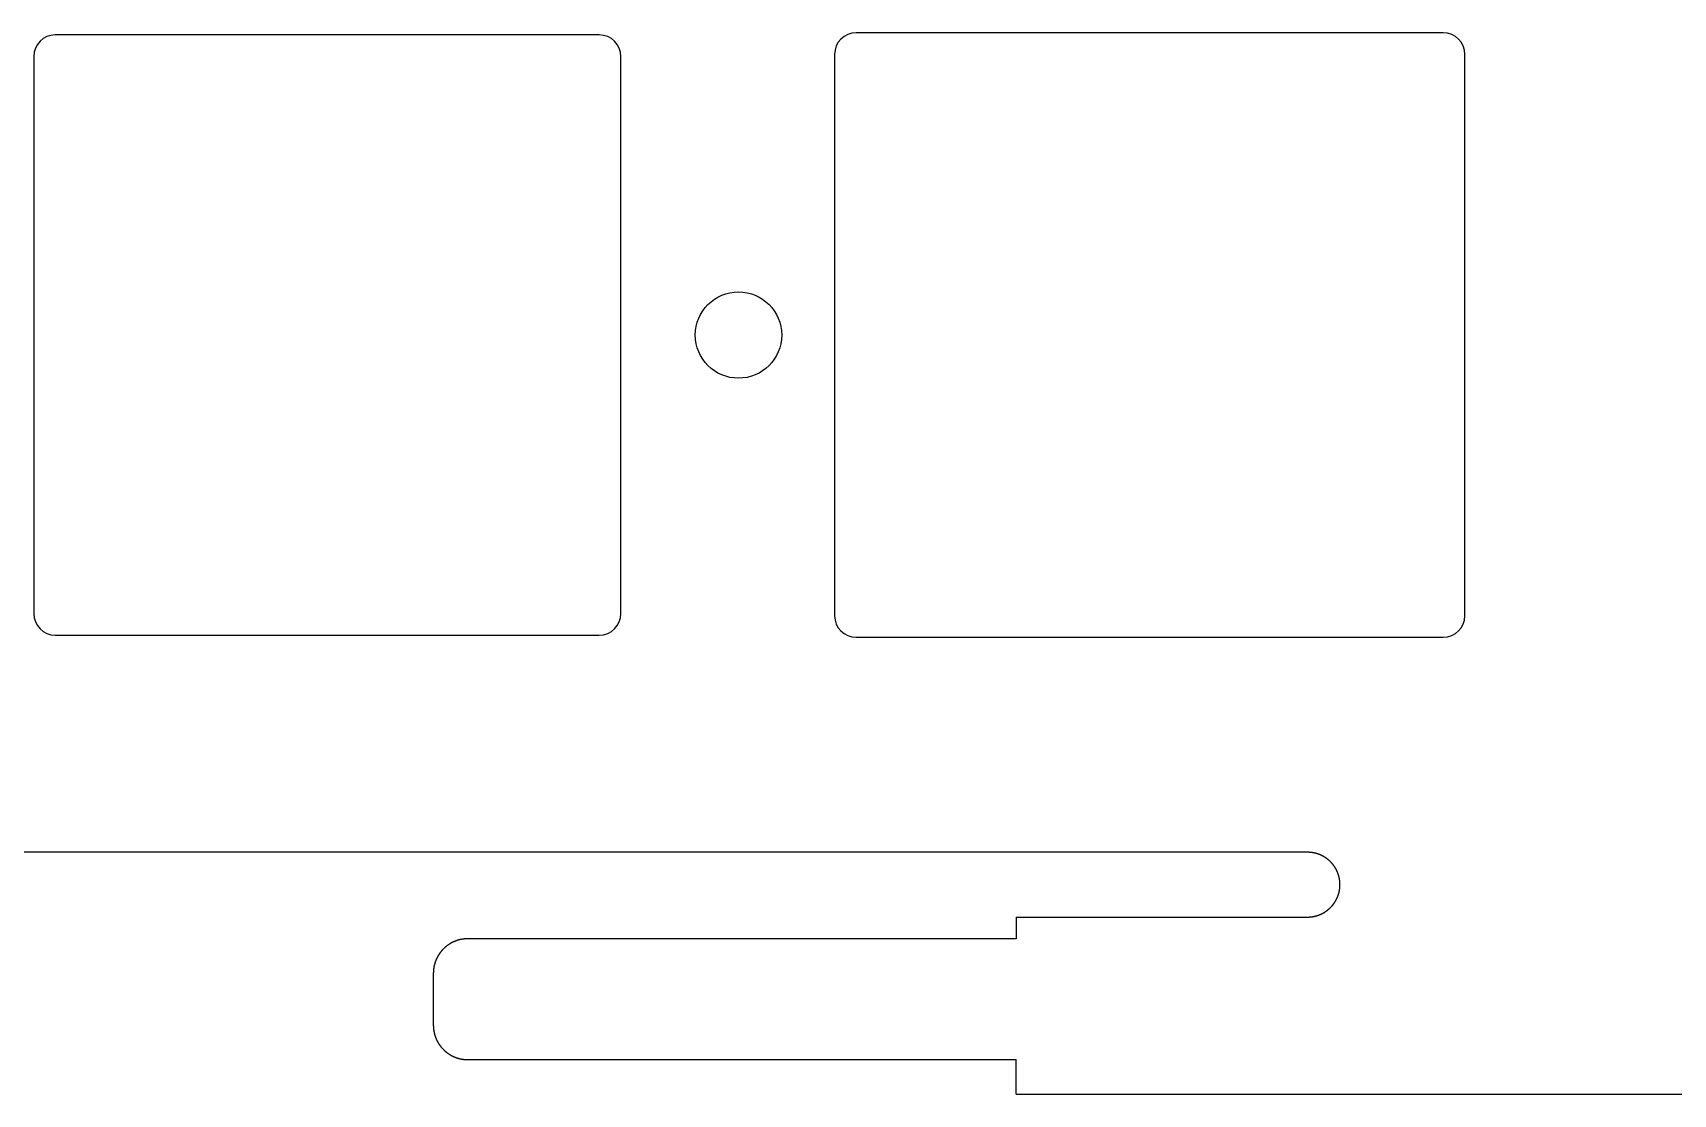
# Model space of a CAD drawing. Header units: millimetres. Extents: x -11 to 340, y -118 to 18.
# Drawn here: x 126.53 to 164.52, y -117.6 to -93.01 of the extents above; entities that cross this region are included whole.
import ezdxf

# ---------------------------------------------------------------- set-up
doc = ezdxf.new("R2010")
doc.units = ezdxf.units.MM
doc.header["$MEASUREMENT"] = 0
doc.layers.get('0').update_dxf_attribs({"linetype": 'CONTINUOUS'})
doc.layers.add('BLACK', color=7, linetype='CONTINUOUS')

msp = doc.modelspace()

# ---------------------------------------------------------------- linework, layer by layer
for points in [[(126.55, -106.4625, 0.414212391), (127.05, -106.9625), (139.65, -106.9625, 0.414212391), (140.15, -106.4625), (140.15, -93.5625, 0.414212391), (139.65, -93.0625), (127.05, -93.0625, 0.414212391), (126.55, -93.5625)], [(159.2, -93.0125), (145.6, -93.0125, 0.414212391), (145.1, -93.5125), (145.1, -106.5125, 0.414212391), (145.6, -107.0125), (159.2, -107.0125, 0.414213562), (159.7, -106.5125), (159.7, -93.5125, 0.414213562)]]:
    msp.add_lwpolyline(points, format="xyb", close=True)
msp.add_circle((142.875, -100.0125), 1)
at = {"layer": 'BLACK', "linetype": 'Continuous'}
for p, q in [((156.05625, -111.9925), (111.82757, -111.9925)), ((156.057047, -111.9925), (156.05625, -111.9925)), ((156.060964, -111.992515), (156.057047, -111.9925)), ((156.064876, -111.992549), (156.060964, -111.992515)), ((156.068789, -111.992603), (156.064876, -111.992549)), ((156.072697, -111.992677), (156.068789, -111.992603)), ((156.076604, -111.992771), (156.072697, -111.992677)), ((156.080507, -111.992885), (156.076604, -111.992771)), ((156.084409, -111.993019), (156.080507, -111.992885)), ((156.088306, -111.993173), (156.084409, -111.993019)), ((156.092204, -111.993347), (156.088306, -111.993173)), ((156.096096, -111.99354), (156.092204, -111.993347)), ((156.099987, -111.993754), (156.096096, -111.99354)), ((156.103873, -111.993988), (156.099987, -111.993754)), ((156.107759, -111.994241), (156.103873, -111.993988)), ((156.11164, -111.994514), (156.107759, -111.994241)), ((156.11552, -111.994808), (156.11164, -111.994514)), ((156.119394, -111.995121), (156.11552, -111.994808)), ((156.123268, -111.995453), (156.119394, -111.995121)), ((156.127136, -111.995806), (156.123268, -111.995453)), ((156.131003, -111.996179), (156.127136, -111.995806)), ((156.134864, -111.996571), (156.131003, -111.996179)), ((156.138725, -111.996983), (156.134864, -111.996571)), ((156.14258, -111.997415), (156.138725, -111.996983)), ((156.146433, -111.997866), (156.14258, -111.997415)), ((156.150281, -111.998338), (156.146433, -111.997866)), ((156.154128, -111.998829), (156.150281, -111.998338)), ((156.157968, -111.99934), (156.154128, -111.998829)), ((156.161808, -111.99987), (156.157968, -111.99934)), ((156.165641, -112.00042), (156.161808, -111.99987)), ((156.169472, -112.00099), (156.165641, -112.00042)), ((156.173298, -112.00158), (156.169472, -112.00099)), ((156.177121, -112.002189), (156.173298, -112.00158)), ((156.180939, -112.002818), (156.177121, -112.002189)), ((156.184754, -112.003466), (156.180939, -112.002818)), ((156.188563, -112.004134), (156.184754, -112.003466)), ((156.192371, -112.004822), (156.188563, -112.004134)), ((156.196171, -112.005529), (156.192371, -112.004822)), ((156.19997, -112.006256), (156.196171, -112.005529)), ((156.203762, -112.007002), (156.19997, -112.006256)), ((156.207551, -112.007768), (156.203762, -112.007002)), ((156.211334, -112.008553), (156.207551, -112.007768)), ((156.215115, -112.009358), (156.211334, -112.008553)), ((156.218888, -112.010182), (156.215115, -112.009358)), ((156.222659, -112.011026), (156.218888, -112.010182)), ((156.226423, -112.011889), (156.222659, -112.011026)), ((156.230184, -112.012772), (156.226423, -112.011889)), ((156.233938, -112.013674), (156.230184, -112.012772)), ((156.23769, -112.014596), (156.233938, -112.013674)), ((156.241433, -112.015536), (156.23769, -112.014596)), ((156.245174, -112.016496), (156.241433, -112.015536)), ((156.248908, -112.017476), (156.245174, -112.016496)), ((156.252638, -112.018475), (156.248908, -112.017476)), ((156.256361, -112.019492), (156.252638, -112.018475)), ((156.26008, -112.02053), (156.256361, -112.019492)), ((156.263792, -112.021586), (156.26008, -112.02053)), ((156.2675, -112.022662), (156.263792, -112.021586)), ((156.2712, -112.023757), (156.2675, -112.022662)), ((156.274897, -112.024871), (156.2712, -112.023757)), ((156.278586, -112.026004), (156.274897, -112.024871)), ((156.282271, -112.027157), (156.278586, -112.026004)), ((156.285947, -112.028328), (156.282271, -112.027157)), ((156.28962, -112.029519), (156.285947, -112.028328)), ((156.293285, -112.030728), (156.28962, -112.029519)), ((156.296945, -112.031957), (156.293285, -112.030728)), ((156.300597, -112.033204), (156.296945, -112.031957)), ((156.304244, -112.034471), (156.300597, -112.033204)), ((156.307883, -112.035756), (156.304244, -112.034471)), ((156.311518, -112.037061), (156.307883, -112.035756)), ((156.315144, -112.038384), (156.311518, -112.037061)), ((156.318765, -112.039726), (156.315144, -112.038384)), ((156.322377, -112.041087), (156.318765, -112.039726)), ((156.325984, -112.042467), (156.322377, -112.041087)), ((156.329582, -112.043865), (156.325984, -112.042467)), ((156.333176, -112.045282), (156.329582, -112.043865)), ((156.33676, -112.046718), (156.333176, -112.045282)), ((156.340338, -112.048173), (156.33676, -112.046718)), ((156.343908, -112.049646), (156.340338, -112.048173)), ((156.347472, -112.051138), (156.343908, -112.049646)), ((156.351027, -112.052648), (156.347472, -112.051138)), ((156.354576, -112.054177), (156.351027, -112.052648)), ((156.358115, -112.055724), (156.354576, -112.054177)), ((156.361649, -112.057291), (156.358115, -112.055724)), ((156.365172, -112.058875), (156.361649, -112.057291)), ((156.36869, -112.060478), (156.365172, -112.058875)), ((156.372198, -112.062098), (156.36869, -112.060478)), ((156.3757, -112.063738), (156.372198, -112.062098)), ((156.379191, -112.065395), (156.3757, -112.063738)), ((156.382676, -112.067072), (156.379191, -112.065395)), ((156.386151, -112.068765), (156.382676, -112.067072)), ((156.389619, -112.070478), (156.386151, -112.068765)), ((156.393077, -112.072208), (156.389619, -112.070478)), ((156.396528, -112.073957), (156.393077, -112.072208)), ((156.399969, -112.075723), (156.396528, -112.073957)), ((156.403403, -112.077507), (156.399969, -112.075723)), ((156.406826, -112.079309), (156.403403, -112.077507)), ((156.410241, -112.08113), (156.406826, -112.079309)), ((156.413646, -112.082967), (156.410241, -112.08113)), ((156.417043, -112.084824), (156.413646, -112.082967)), ((156.42043, -112.086697), (156.417043, -112.084824)), ((156.423808, -112.088588), (156.42043, -112.086697)), ((156.427176, -112.090497), (156.423808, -112.088588)), ((156.430536, -112.092424), (156.427176, -112.090497)), ((156.433884, -112.094368), (156.430536, -112.092424)), ((156.437224, -112.096329), (156.433884, -112.094368)), ((156.440553, -112.098308), (156.437224, -112.096329)), ((156.443874, -112.100305), (156.440553, -112.098308)), ((156.447183, -112.102318), (156.443874, -112.100305)), ((156.450483, -112.10435), (156.447183, -112.102318)), ((156.453772, -112.106398), (156.450483, -112.10435)), ((156.457052, -112.108463), (156.453772, -112.106398)), ((156.46032, -112.110546), (156.457052, -112.108463)), ((156.463579, -112.112646), (156.46032, -112.110546)), ((156.466827, -112.114762), (156.463579, -112.112646)), ((156.470064, -112.116896), (156.466827, -112.114762)), ((156.47329, -112.119046), (156.470064, -112.116896)), ((156.476506, -112.121214), (156.47329, -112.119046)), ((156.479711, -112.123398), (156.476506, -112.121214)), ((156.482905, -112.125599), (156.479711, -112.123398)), ((156.486087, -112.127816), (156.482905, -112.125599)), ((156.489259, -112.13005), (156.486087, -112.127816)), ((156.492419, -112.1323), (156.489259, -112.13005)), ((156.495568, -112.134568), (156.492419, -112.1323)), ((156.498705, -112.136851), (156.495568, -112.134568)), ((156.501831, -112.139151), (156.498705, -112.136851)), ((156.504945, -112.141467), (156.501831, -112.139151)), ((156.508047, -112.143799), (156.504945, -112.141467)), ((156.511138, -112.146148), (156.508047, -112.143799)), ((156.514217, -112.148512), (156.511138, -112.146148)), ((156.517283, -112.150893), (156.514217, -112.148512)), ((156.520338, -112.153289), (156.517283, -112.150893)), ((156.52338, -112.155701), (156.520338, -112.153289)), ((156.52641, -112.15813), (156.52338, -112.155701)), ((156.529427, -112.160573), (156.52641, -112.15813)), ((156.532433, -112.163033), (156.529427, -112.160573)), ((156.535425, -112.165508), (156.532433, -112.163033)), ((156.538405, -112.167998), (156.535425, -112.165508)), ((156.541373, -112.170504), (156.538405, -112.167998)), ((156.544327, -112.173026), (156.541373, -112.170504)), ((156.547269, -112.175562), (156.544327, -112.173026)), ((156.550197, -112.178114), (156.547269, -112.175562)), ((156.553113, -112.180681), (156.550197, -112.178114)), ((156.556015, -112.183263), (156.553113, -112.180681)), ((156.558904, -112.18586), (156.556015, -112.183263)), ((156.56178, -112.188472), (156.558904, -112.18586)), ((156.564642, -112.191099), (156.56178, -112.188472)), ((156.567491, -112.19374), (156.564642, -112.191099)), ((156.570326, -112.196397), (156.567491, -112.19374)), ((156.573148, -112.199067), (156.570326, -112.196397)), ((156.575955, -112.201753), (156.573148, -112.199067)), ((156.578749, -112.204452), (156.575955, -112.201753)), ((156.581529, -112.207166), (156.578749, -112.204452)), ((156.584295, -112.209895), (156.581529, -112.207166)), ((156.587047, -112.212637), (156.584295, -112.209895)), ((156.592508, -112.218165), (156.587047, -112.212637)), ((156.597912, -112.223748), (156.592508, -112.218165)), ((156.603258, -112.229386), (156.597912, -112.223748)), ((156.608545, -112.235078), (156.603258, -112.229386)), ((156.613772, -112.240824), (156.608545, -112.235078)), ((156.61894, -112.246624), (156.613772, -112.240824)), ((156.624048, -112.252475), (156.61894, -112.246624)), ((156.629094, -112.258379), (156.624048, -112.252475)), ((156.634079, -112.264333), (156.629094, -112.258379)), ((156.639001, -112.270337), (156.634079, -112.264333)), ((156.643861, -112.276391), (156.639001, -112.270337)), ((156.648657, -112.282494), (156.643861, -112.276391)), ((156.65339, -112.288645), (156.648657, -112.282494)), ((156.658057, -112.294843), (156.65339, -112.288645)), ((156.66266, -112.301087), (156.658057, -112.294843)), ((156.667198, -112.307378), (156.66266, -112.301087)), ((156.671669, -112.313714), (156.667198, -112.307378)), ((156.676074, -112.320094), (156.671669, -112.313714)), ((156.680412, -112.326517), (156.676074, -112.320094)), ((156.684682, -112.332984), (156.680412, -112.326517)), ((156.688884, -112.339493), (156.684682, -112.332984)), ((156.693019, -112.346044), (156.688884, -112.339493)), ((156.697084, -112.352635), (156.693019, -112.346044)), ((156.70108, -112.359266), (156.697084, -112.352635)), ((156.705006, -112.365936), (156.70108, -112.359266)), ((156.708863, -112.372645), (156.705006, -112.365936)), ((156.712649, -112.379392), (156.708863, -112.372645)), ((156.716364, -112.386176), (156.712649, -112.379392)), ((156.720007, -112.392996), (156.716364, -112.386176)), ((156.72358, -112.399852), (156.720007, -112.392996)), ((156.72708, -112.406743), (156.72358, -112.399852)), ((156.730508, -112.413668), (156.72708, -112.406743)), ((156.733864, -112.420627), (156.730508, -112.413668)), ((156.737146, -112.427618), (156.733864, -112.420627)), ((156.740356, -112.434642), (156.737146, -112.427618)), ((156.743492, -112.441697), (156.740356, -112.434642)), ((156.746554, -112.448782), (156.743492, -112.441697)), ((156.749542, -112.455898), (156.746554, -112.448782)), ((156.752456, -112.463043), (156.749542, -112.455898)), ((156.755295, -112.470217), (156.752456, -112.463043)), ((156.758059, -112.477419), (156.755295, -112.470217)), ((156.760749, -112.484648), (156.758059, -112.477419)), ((156.763362, -112.491903), (156.760749, -112.484648)), ((156.765901, -112.499185), (156.763362, -112.491903)), ((156.768363, -112.506493), (156.765901, -112.499185)), ((156.77075, -112.513825), (156.768363, -112.506493)), ((156.77306, -112.521181), (156.77075, -112.513825)), ((156.775295, -112.528561), (156.77306, -112.521181)), ((156.777452, -112.535964), (156.775295, -112.528561)), ((156.779533, -112.543389), (156.777452, -112.535964)), ((156.781537, -112.550836), (156.779533, -112.543389)), ((156.783464, -112.558304), (156.781537, -112.550836)), ((156.785314, -112.565792), (156.783464, -112.558304)), ((156.787086, -112.573301), (156.785314, -112.565792)), ((156.788781, -112.580829), (156.787086, -112.573301)), ((156.790398, -112.588376), (156.788781, -112.580829)), ((156.791937, -112.595941), (156.790398, -112.588376)), ((156.793399, -112.603524), (156.791937, -112.595941)), ((156.794782, -112.611124), (156.793399, -112.603524)), ((156.796087, -112.618741), (156.794782, -112.611124)), ((156.797314, -112.626375), (156.796087, -112.618741)), ((156.798463, -112.634024), (156.797314, -112.626375)), ((156.799533, -112.641688), (156.798463, -112.634024)), ((156.79888, -112.848058), (156.79941, -112.844219)), ((156.79941, -112.844219), (156.799921, -112.840378)), ((156.800524, -112.649367), (156.799533, -112.641688)), ((156.799921, -112.840378), (156.800412, -112.836531)), ((156.800412, -112.836531), (156.800884, -112.832684)), ((156.801437, -112.65706), (156.800524, -112.649367)), ((156.800884, -112.832684), (156.801335, -112.82883)), ((156.801335, -112.82883), (156.801767, -112.824975)), ((156.802271, -112.664768), (156.801437, -112.65706)), ((156.801767, -112.824975), (156.802179, -112.821115)), ((156.802179, -112.821115), (156.802571, -112.817253)), ((156.803025, -112.672488), (156.802271, -112.664768)), ((156.802571, -112.817253), (156.802944, -112.813386)), ((156.802944, -112.813386), (156.803297, -112.809518)), ((156.803701, -112.680221), (156.803025, -112.672488)), ((156.803297, -112.809518), (156.803629, -112.805644)), ((156.803629, -112.805644), (156.803942, -112.80177)), ((156.804298, -112.687967), (156.803701, -112.680221)), ((156.803942, -112.80177), (156.804236, -112.79789)), ((156.804236, -112.79789), (156.804509, -112.794009)), ((156.804815, -112.695725), (156.804298, -112.687967)), ((156.804509, -112.794009), (156.804762, -112.790124)), ((156.804762, -112.790124), (156.804996, -112.786237)), ((156.805253, -112.703494), (156.804815, -112.695725)), ((156.804996, -112.786237), (156.80521, -112.782346)), ((156.80521, -112.782346), (156.805403, -112.778454)), ((156.805612, -112.711275), (156.805253, -112.703494)), ((156.805403, -112.778454), (156.805577, -112.774557)), ((156.805577, -112.774557), (156.805731, -112.770659)), ((156.805891, -112.719066), (156.805612, -112.711275)), ((156.805731, -112.770659), (156.805865, -112.766757)), ((156.805865, -112.766757), (156.805979, -112.762854)), ((156.80609, -112.726868), (156.805891, -112.719066)), ((156.805979, -112.762854), (156.806073, -112.758947)), ((156.806073, -112.758947), (156.806147, -112.755039)), ((156.80621, -112.734679), (156.80609, -112.726868)), ((156.806147, -112.755039), (156.806201, -112.751127)), ((156.806201, -112.751127), (156.806235, -112.747214)), ((156.80625, -112.7425), (156.80621, -112.734679)), ((156.806235, -112.747214), (156.80625, -112.743297)), ((156.80625, -112.743297), (156.80625, -112.7425)), ((156.625724, -113.230577), (156.628246, -113.227623)), ((156.628246, -113.227623), (156.630752, -113.224656)), ((156.630752, -113.224656), (156.633242, -113.221676)), ((156.633242, -113.221676), (156.635717, -113.218683)), ((156.635717, -113.218683), (156.638177, -113.215678)), ((156.638177, -113.215678), (156.64062, -113.21266)), ((156.64062, -113.21266), (156.643049, -113.20963)), ((156.643049, -113.20963), (156.645461, -113.206588)), ((156.645461, -113.206588), (156.647857, -113.203533)), ((156.647857, -113.203533), (156.650238, -113.200467)), ((156.650238, -113.200467), (156.652602, -113.197388)), ((156.652602, -113.197388), (156.654951, -113.194298)), ((156.654951, -113.194298), (156.657283, -113.191195)), ((156.657283, -113.191195), (156.659599, -113.188081)), ((156.659599, -113.188081), (156.661899, -113.184955)), ((156.661899, -113.184955), (156.664182, -113.181818)), ((156.664182, -113.181818), (156.66645, -113.178669)), ((156.66645, -113.178669), (156.6687, -113.175509)), ((156.6687, -113.175509), (156.670934, -113.172337)), ((156.670934, -113.172337), (156.673151, -113.169155)), ((156.673151, -113.169155), (156.675353, -113.165961)), ((156.675353, -113.165961), (156.677536, -113.162757)), ((156.677536, -113.162757), (156.679704, -113.159541)), ((156.679704, -113.159541), (156.681854, -113.156315)), ((156.681854, -113.156315), (156.683988, -113.153077)), ((156.683988, -113.153077), (156.686104, -113.14983)), ((156.686104, -113.14983), (156.688204, -113.146571)), ((156.688204, -113.146571), (156.690287, -113.143302)), ((156.690287, -113.143302), (156.692352, -113.140023)), ((156.692352, -113.140023), (156.6944, -113.136734)), ((156.6944, -113.136734), (156.696432, -113.133433)), ((156.696432, -113.133433), (156.698445, -113.130124)), ((156.698445, -113.130124), (156.700442, -113.126804)), ((156.700442, -113.126804), (156.702421, -113.123475)), ((156.702421, -113.123475), (156.704382, -113.120134)), ((156.704382, -113.120134), (156.706326, -113.116786)), ((156.706326, -113.116786), (156.708253, -113.113426)), ((156.708253, -113.113426), (156.710162, -113.110059)), ((156.710162, -113.110059), (156.712053, -113.10668)), ((156.712053, -113.10668), (156.713926, -113.103294)), ((156.713926, -113.103294), (156.715783, -113.099896)), ((156.715783, -113.099896), (156.71762, -113.096491)), ((156.71762, -113.096491), (156.719441, -113.093076)), ((156.719441, -113.093076), (156.721243, -113.089653)), ((156.721243, -113.089653), (156.723027, -113.08622)), ((156.723027, -113.08622), (156.724793, -113.082779)), ((156.724793, -113.082779), (156.726542, -113.079328)), ((156.726542, -113.079328), (156.728272, -113.07587)), ((156.728272, -113.07587), (156.729985, -113.072402)), ((156.729985, -113.072402), (156.731678, -113.068927)), ((156.731678, -113.068927), (156.733355, -113.065442)), ((156.733355, -113.065442), (156.735012, -113.06195)), ((156.735012, -113.06195), (156.736652, -113.058448)), ((156.736652, -113.058448), (156.738272, -113.05494)), ((156.738272, -113.05494), (156.739875, -113.051423)), ((156.739875, -113.051423), (156.741459, -113.047899)), ((156.741459, -113.047899), (156.743026, -113.044365)), ((156.743026, -113.044365), (156.744573, -113.040826)), ((156.744573, -113.040826), (156.746102, -113.037277)), ((156.746102, -113.037277), (156.747612, -113.033722)), ((156.747612, -113.033722), (156.749104, -113.030158)), ((156.749104, -113.030158), (156.750577, -113.026589)), ((156.750577, -113.026589), (156.752032, -113.02301)), ((156.752032, -113.02301), (156.753468, -113.019426)), ((156.753468, -113.019426), (156.754885, -113.015833)), ((156.754885, -113.015833), (156.756283, -113.012234)), ((156.756283, -113.012234), (156.757663, -113.008627)), ((156.757663, -113.008627), (156.759024, -113.005015)), ((156.759024, -113.005015), (156.760366, -113.001394)), ((156.760366, -113.001394), (156.761689, -112.997768)), ((156.761689, -112.997768), (156.762994, -112.994134)), ((156.762994, -112.994134), (156.764279, -112.990495)), ((156.764279, -112.990495), (156.765546, -112.986847)), ((156.765546, -112.986847), (156.766793, -112.983195)), ((156.766793, -112.983195), (156.768022, -112.979535)), ((156.768022, -112.979535), (156.769231, -112.975871)), ((156.769231, -112.975871), (156.770422, -112.972198)), ((156.770422, -112.972198), (156.771593, -112.968521)), ((156.771593, -112.968521), (156.772746, -112.964836)), ((156.772746, -112.964836), (156.773879, -112.961148)), ((156.773879, -112.961148), (156.774993, -112.957451)), ((156.774993, -112.957451), (156.776088, -112.95375)), ((156.776088, -112.95375), (156.777164, -112.950042)), ((156.777164, -112.950042), (156.77822, -112.946331)), ((156.77822, -112.946331), (156.779258, -112.942611)), ((156.779258, -112.942611), (156.780275, -112.938888)), ((156.780275, -112.938888), (156.781274, -112.935158)), ((156.781274, -112.935158), (156.782254, -112.931425)), ((156.782254, -112.931425), (156.783214, -112.927684)), ((156.783214, -112.927684), (156.784154, -112.92394)), ((156.784154, -112.92394), (156.785076, -112.920189)), ((156.785076, -112.920189), (156.785978, -112.916435)), ((156.785978, -112.916435), (156.786861, -112.912673)), ((156.786861, -112.912673), (156.787724, -112.908909)), ((156.787724, -112.908909), (156.788568, -112.905138)), ((156.788568, -112.905138), (156.789392, -112.901365)), ((156.789392, -112.901365), (156.790197, -112.897584)), ((156.790197, -112.897584), (156.790982, -112.893802)), ((156.790982, -112.893802), (156.791748, -112.890012)), ((156.791748, -112.890012), (156.792494, -112.88622)), ((156.792494, -112.88622), (156.793221, -112.882421)), ((156.793221, -112.882421), (156.793928, -112.878621)), ((156.793928, -112.878621), (156.794616, -112.874814)), ((156.794616, -112.874814), (156.795284, -112.871005)), ((156.795284, -112.871005), (156.795932, -112.867189)), ((156.795932, -112.867189), (156.796561, -112.863372)), ((156.796561, -112.863372), (156.79717, -112.859548)), ((156.79717, -112.859548), (156.79776, -112.855723)), ((156.79776, -112.855723), (156.79833, -112.851891)), ((156.79833, -112.851891), (156.79888, -112.848058)), ((149.30625, -113.4925), (149.30625, -113.995029)), ((149.30625, -113.4925), (156.05625, -113.4925)), ((156.05625, -113.4925), (156.064071, -113.49246)), ((156.064071, -113.49246), (156.071882, -113.49234)), ((156.071882, -113.49234), (156.079684, -113.492141)), ((156.079684, -113.492141), (156.087475, -113.491862)), ((156.087475, -113.491862), (156.095256, -113.491503)), ((156.095256, -113.491503), (156.103025, -113.491065)), ((156.103025, -113.491065), (156.110783, -113.490548)), ((156.110783, -113.490548), (156.118529, -113.489951)), ((156.118529, -113.489951), (156.126262, -113.489275)), ((156.126262, -113.489275), (156.133983, -113.488521)), ((156.133983, -113.488521), (156.14169, -113.487687)), ((156.14169, -113.487687), (156.149383, -113.486774)), ((156.149383, -113.486774), (156.157062, -113.485783)), ((156.157062, -113.485783), (156.164726, -113.484713)), ((156.164726, -113.484713), (156.172376, -113.483564)), ((156.172376, -113.483564), (156.180009, -113.482337)), ((156.180009, -113.482337), (156.187626, -113.481032)), ((156.187626, -113.481032), (156.195226, -113.479649)), ((156.195226, -113.479649), (156.202809, -113.478187)), ((156.202809, -113.478187), (156.210375, -113.476648)), ((156.210375, -113.476648), (156.217922, -113.475031)), ((156.217922, -113.475031), (156.22545, -113.473336)), ((156.22545, -113.473336), (156.232958, -113.471564)), ((156.232958, -113.471564), (156.240447, -113.469714)), ((156.240447, -113.469714), (156.247915, -113.467787)), ((156.247915, -113.467787), (156.255362, -113.465783)), ((156.255362, -113.465783), (156.262787, -113.463702)), ((156.262787, -113.463702), (156.270189, -113.461545)), ((156.270189, -113.461545), (156.277569, -113.459311)), ((156.277569, -113.459311), (156.284926, -113.457)), ((156.284926, -113.457), (156.292258, -113.454613)), ((156.292258, -113.454613), (156.299565, -113.452151)), ((156.299565, -113.452151), (156.306847, -113.449612)), ((156.306847, -113.449612), (156.314103, -113.446999)), ((156.314103, -113.446999), (156.321332, -113.444309)), ((156.321332, -113.444309), (156.328534, -113.441545)), ((156.328534, -113.441545), (156.335707, -113.438706)), ((156.335707, -113.438706), (156.342852, -113.435792)), ((156.342852, -113.435792), (156.349968, -113.432804)), ((156.349968, -113.432804), (156.357054, -113.429742)), ((156.357054, -113.429742), (156.364109, -113.426606)), ((156.364109, -113.426606), (156.371132, -113.423397)), ((156.371132, -113.423397), (156.378123, -113.420114)), ((156.378123, -113.420114), (156.385082, -113.416758)), ((156.385082, -113.416758), (156.392007, -113.41333)), ((156.392007, -113.41333), (156.398898, -113.40983)), ((156.398898, -113.40983), (156.405754, -113.406258)), ((156.405754, -113.406258), (156.412574, -113.402614)), ((156.412574, -113.402614), (156.419358, -113.398899)), ((156.419358, -113.398899), (156.426105, -113.395113)), ((156.426105, -113.395113), (156.432814, -113.391256)), ((156.432814, -113.391256), (156.439484, -113.38733)), ((156.439484, -113.38733), (156.446116, -113.383334)), ((156.446116, -113.383334), (156.452707, -113.379269)), ((156.452707, -113.379269), (156.459257, -113.375135)), ((156.459257, -113.375135), (156.465766, -113.370932)), ((156.465766, -113.370932), (156.472233, -113.366662)), ((156.472233, -113.366662), (156.478657, -113.362324)), ((156.478657, -113.362324), (156.485037, -113.357919)), ((156.485037, -113.357919), (156.491372, -113.353448)), ((156.491372, -113.353448), (156.497663, -113.34891)), ((156.497663, -113.34891), (156.503908, -113.344308)), ((156.503908, -113.344308), (156.510106, -113.33964)), ((156.510106, -113.33964), (156.516256, -113.334907)), ((156.516256, -113.334907), (156.522359, -113.330111)), ((156.522359, -113.330111), (156.528413, -113.325252)), ((156.528413, -113.325252), (156.534417, -113.320329)), ((156.534417, -113.320329), (156.540372, -113.315344)), ((156.540372, -113.315344), (156.546275, -113.310298)), ((156.546275, -113.310298), (156.552126, -113.305191)), ((156.552126, -113.305191), (156.557926, -113.300023)), ((156.557926, -113.300023), (156.563672, -113.294795)), ((156.563672, -113.294795), (156.569364, -113.289508)), ((156.569364, -113.289508), (156.575003, -113.284162)), ((156.575003, -113.284162), (156.580586, -113.278758)), ((156.580586, -113.278758), (156.586113, -113.273297)), ((156.586113, -113.273297), (156.588855, -113.270545)), ((156.588855, -113.270545), (156.591584, -113.267779)), ((156.591584, -113.267779), (156.594298, -113.264999)), ((156.594298, -113.264999), (156.596998, -113.262206)), ((156.596998, -113.262206), (156.599683, -113.259398)), ((156.599683, -113.259398), (156.602354, -113.256576)), ((156.602354, -113.256576), (156.60501, -113.253741)), ((156.60501, -113.253741), (156.607651, -113.250892)), ((156.607651, -113.250892), (156.610278, -113.24803)), ((156.610278, -113.24803), (156.61289, -113.245154)), ((156.61289, -113.245154), (156.615487, -113.242265)), ((156.615487, -113.242265), (156.618069, -113.239363)), ((156.618069, -113.239363), (156.620636, -113.236448)), ((156.620636, -113.236448), (156.623188, -113.233519)), ((156.623188, -113.233519), (156.625724, -113.230577)), ((135.930788, -114.366179), (135.928647, -114.369562)), ((135.932945, -114.362807), (135.930788, -114.366179)), ((135.935119, -114.359445), (135.932945, -114.362807)), ((135.93731, -114.356095), (135.935119, -114.359445)), ((135.939519, -114.352754), (135.93731, -114.356095)), ((135.941744, -114.349425), (135.939519, -114.352754)), ((135.943986, -114.346105), (135.941744, -114.349425)), ((135.946245, -114.342798), (135.943986, -114.346105)), ((135.94852, -114.339501), (135.946245, -114.342798)), ((135.950812, -114.336215), (135.94852, -114.339501)), ((135.953121, -114.33294), (135.950812, -114.336215)), ((135.955446, -114.329678), (135.953121, -114.33294)), ((135.957788, -114.326425), (135.955446, -114.329678)), ((135.960146, -114.323185), (135.957788, -114.326425)), ((135.96252, -114.319956), (135.960146, -114.323185)), ((135.964911, -114.316739), (135.96252, -114.319956)), ((135.967318, -114.313534), (135.964911, -114.316739)), ((135.969741, -114.31034), (135.967318, -114.313534)), ((135.97218, -114.307158), (135.969741, -114.31034)), ((135.974635, -114.303989), (135.97218, -114.307158)), ((135.977106, -114.300831), (135.974635, -114.303989)), ((135.979593, -114.297686), (135.977106, -114.300831)), ((135.982096, -114.294552), (135.979593, -114.297686)), ((135.984614, -114.291432), (135.982096, -114.294552)), ((135.987149, -114.288323), (135.984614, -114.291432)), ((135.989698, -114.285227), (135.987149, -114.288323)), ((135.992264, -114.282144), (135.989698, -114.285227)), ((135.994844, -114.279073), (135.992264, -114.282144)), ((135.997441, -114.276015), (135.994844, -114.279073)), ((136.000052, -114.27297), (135.997441, -114.276015)), ((136.002679, -114.269938), (136.000052, -114.27297)), ((136.005321, -114.266919), (136.002679, -114.269938)), ((136.007978, -114.263913), (136.005321, -114.266919)), ((136.01065, -114.26092), (136.007978, -114.263913)), ((136.013337, -114.257941), (136.01065, -114.26092)), ((136.016039, -114.254975), (136.013337, -114.257941)), ((136.018756, -114.252022), (136.016039, -114.254975)), ((136.021488, -114.249083), (136.018756, -114.252022)), ((136.024234, -114.246158), (136.021488, -114.249083)), ((136.026994, -114.243246), (136.024234, -114.246158)), ((136.02977, -114.240348), (136.026994, -114.243246)), ((136.032559, -114.237464), (136.02977, -114.240348)), ((136.035363, -114.234593), (136.032559, -114.237464)), ((136.038182, -114.231737), (136.035363, -114.234593)), ((136.043861, -114.226067), (136.038182, -114.231737)), ((136.049596, -114.220454), (136.043861, -114.226067)), ((136.055386, -114.214899), (136.049596, -114.220454)), ((136.061232, -114.209401), (136.055386, -114.214899)), ((136.067131, -114.203963), (136.061232, -114.209401)), ((136.073084, -114.198584), (136.067131, -114.203963)), ((136.07909, -114.193266), (136.073084, -114.198584)), ((136.085148, -114.188008), (136.07909, -114.193266)), ((136.091258, -114.182811), (136.085148, -114.188008)), ((136.097418, -114.177676), (136.091258, -114.182811)), ((136.103628, -114.172603), (136.097418, -114.177676)), ((136.109888, -114.167593), (136.103628, -114.172603)), ((136.116196, -114.162647), (136.109888, -114.167593)), ((136.122553, -114.157765), (136.116196, -114.162647)), ((136.128956, -114.152947), (136.122553, -114.157765)), ((136.135407, -114.148194), (136.128956, -114.152947)), ((136.141903, -114.143507), (136.135407, -114.148194)), ((136.148444, -114.138885), (136.141903, -114.143507)), ((136.15503, -114.134331), (136.148444, -114.138885)), ((136.161659, -114.129843), (136.15503, -114.134331)), ((136.168332, -114.125422), (136.161659, -114.129843)), ((136.175047, -114.12107), (136.168332, -114.125422)), ((136.181804, -114.116785), (136.175047, -114.12107)), ((136.188601, -114.11257), (136.181804, -114.116785)), ((136.195439, -114.108423), (136.188601, -114.11257)), ((136.202316, -114.104346), (136.195439, -114.108423)), ((136.209232, -114.100339), (136.202316, -114.104346)), ((136.216186, -114.096402), (136.209232, -114.100339)), ((136.223177, -114.092536), (136.216186, -114.096402)), ((136.230205, -114.088741), (136.223177, -114.092536)), ((136.237269, -114.085017), (136.230205, -114.088741)), ((136.244368, -114.081366), (136.237269, -114.085017)), ((136.251502, -114.077786), (136.244368, -114.081366)), ((136.25867, -114.074278), (136.251502, -114.077786)), ((136.265871, -114.070844), (136.25867, -114.074278)), ((136.273104, -114.067482), (136.265871, -114.070844)), ((136.28037, -114.064194), (136.273104, -114.067482)), ((136.287666, -114.060979), (136.28037, -114.064194)), ((136.294993, -114.057838), (136.287666, -114.060979)), ((136.30235, -114.054772), (136.294993, -114.057838)), ((136.309736, -114.051779), (136.30235, -114.054772)), ((136.317151, -114.048862), (136.309736, -114.051779)), ((136.324594, -114.046019), (136.317151, -114.048862)), ((136.332064, -114.043251), (136.324594, -114.046019)), ((136.33956, -114.040559), (136.332064, -114.043251)), ((136.347083, -114.037942), (136.33956, -114.040559)), ((136.35463, -114.035401), (136.347083, -114.037942)), ((136.362203, -114.032936), (136.35463, -114.035401)), ((136.3698, -114.030547), (136.362203, -114.032936)), ((136.37742, -114.028235), (136.3698, -114.030547)), ((136.385064, -114.025999), (136.37742, -114.028235)), ((136.39273, -114.02384), (136.385064, -114.025999)), ((136.400417, -114.021757), (136.39273, -114.02384)), ((136.408126, -114.019752), (136.400417, -114.021757)), ((136.415856, -114.017824), (136.408126, -114.019752)), ((136.423606, -114.015973), (136.415856, -114.017824)), ((136.431375, -114.0142), (136.423606, -114.015973)), ((136.439164, -114.012504), (136.431375, -114.0142)), ((136.44697, -114.010886), (136.439164, -114.012504)), ((136.454795, -114.009346), (136.44697, -114.010886)), ((136.462638, -114.007884), (136.454795, -114.009346)), ((136.470497, -114.0065), (136.462638, -114.007884)), ((136.478373, -114.005194), (136.470497, -114.0065)), ((136.486265, -114.003967), (136.478373, -114.005194)), ((136.494172, -114.002818), (136.486265, -114.003967)), ((136.502095, -114.001748), (136.494172, -114.002818)), ((136.510032, -114.000756), (136.502095, -114.001748)), ((136.517983, -113.999843), (136.510032, -114.000756)), ((136.525947, -113.999009), (136.517983, -113.999843)), ((136.533925, -113.998254), (136.525947, -113.999009)), ((136.541916, -113.997578), (136.533925, -113.998254)), ((136.549919, -113.996982), (136.541916, -113.997578)), ((136.557934, -113.996464), (136.549919, -113.996982)), ((136.56596, -113.996026), (136.557934, -113.996464)), ((136.573998, -113.995667), (136.56596, -113.996026)), ((136.582046, -113.995388), (136.573998, -113.995667)), ((136.590104, -113.995189), (136.582046, -113.995388)), ((136.598172, -113.995069), (136.590104, -113.995189)), ((136.60625, -113.995029), (136.598172, -113.995069)), ((149.30625, -113.995029), (136.60625, -113.995029)), ((135.807732, -114.745933), (135.807499, -114.749948)), ((135.807985, -114.741918), (135.807732, -114.745933)), ((135.808258, -114.737909), (135.807985, -114.741918)), ((135.808551, -114.733901), (135.808258, -114.737909)), ((135.808863, -114.729898), (135.808551, -114.733901)), ((135.809196, -114.725895), (135.808863, -114.729898)), ((135.809548, -114.721899), (135.809196, -114.725895)), ((135.80992, -114.717903), (135.809548, -114.721899)), ((135.810312, -114.713912), (135.80992, -114.717903)), ((135.810724, -114.709923), (135.810312, -114.713912)), ((135.811155, -114.705939), (135.810724, -114.709923)), ((135.811606, -114.701957), (135.811155, -114.705939)), ((135.812077, -114.69798), (135.811606, -114.701957)), ((135.812568, -114.694004), (135.812077, -114.69798)), ((135.813078, -114.690035), (135.812568, -114.694004)), ((135.813608, -114.686066), (135.813078, -114.690035)), ((135.814158, -114.682104), (135.813608, -114.686066)), ((135.814728, -114.678143), (135.814158, -114.682104)), ((135.815317, -114.674189), (135.814728, -114.678143)), ((135.815926, -114.670235), (135.815317, -114.674189)), ((135.816554, -114.666289), (135.815926, -114.670235)), ((135.817203, -114.662344), (135.816554, -114.666289)), ((135.81787, -114.658405), (135.817203, -114.662344)), ((135.818558, -114.654468), (135.81787, -114.658405)), ((135.819265, -114.650538), (135.818558, -114.654468)), ((135.819992, -114.646609), (135.819265, -114.650538)), ((135.820737, -114.642688), (135.819992, -114.646609)), ((135.821503, -114.638768), (135.820737, -114.642688)), ((135.822288, -114.634855), (135.821503, -114.638768)), ((135.823093, -114.630945), (135.822288, -114.634855)), ((135.823917, -114.627041), (135.823093, -114.630945)), ((135.824761, -114.623139), (135.823917, -114.627041)), ((135.825624, -114.619245), (135.824761, -114.623139)), ((135.826507, -114.615353), (135.825624, -114.619245)), ((135.827409, -114.611469), (135.826507, -114.615353)), ((135.82833, -114.607587), (135.827409, -114.611469)), ((135.829271, -114.603712), (135.82833, -114.607587)), ((135.830231, -114.59984), (135.829271, -114.603712)), ((135.831211, -114.595976), (135.830231, -114.59984)), ((135.83221, -114.592114), (135.831211, -114.595976)), ((135.833228, -114.58826), (135.83221, -114.592114)), ((135.834265, -114.584409), (135.833228, -114.58826)), ((135.835322, -114.580566), (135.834265, -114.584409)), ((135.836398, -114.576726), (135.835322, -114.580566)), ((135.837493, -114.572894), (135.836398, -114.576726)), ((135.838608, -114.569065), (135.837493, -114.572894)), ((135.839741, -114.565244), (135.838608, -114.569065)), ((135.840894, -114.561427), (135.839741, -114.565244)), ((135.842066, -114.557618), (135.840894, -114.561427)), ((135.843257, -114.553813), (135.842066, -114.557618)), ((135.844467, -114.550016), (135.843257, -114.553813)), ((135.845697, -114.546222), (135.844467, -114.550016)), ((135.846945, -114.542438), (135.845697, -114.546222)), ((135.848212, -114.538657), (135.846945, -114.542438)), ((135.849498, -114.534884), (135.848212, -114.538657)), ((135.850804, -114.531116), (135.849498, -114.534884)), ((135.852128, -114.527357), (135.850804, -114.531116)), ((135.853471, -114.523602), (135.852128, -114.527357)), ((135.854833, -114.519856), (135.853471, -114.523602)), ((135.856214, -114.516114), (135.854833, -114.519856)), ((135.857614, -114.512381), (135.856214, -114.516114)), ((135.859032, -114.508654), (135.857614, -114.512381)), ((135.860469, -114.504935), (135.859032, -114.508654)), ((135.861926, -114.501221), (135.860469, -114.504935)), ((135.8634, -114.497516), (135.861926, -114.501221)), ((135.864894, -114.493817), (135.8634, -114.497516)), ((135.866406, -114.490126), (135.864894, -114.493817)), ((135.867937, -114.486441), (135.866406, -114.490126)), ((135.869486, -114.482766), (135.867937, -114.486441)), ((135.871054, -114.479096), (135.869486, -114.482766)), ((135.87264, -114.475436), (135.871054, -114.479096)), ((135.874245, -114.471781), (135.87264, -114.475436)), ((135.875868, -114.468136), (135.874245, -114.471781)), ((135.87751, -114.464497), (135.875868, -114.468136)), ((135.87917, -114.460868), (135.87751, -114.464497)), ((135.880848, -114.457245), (135.87917, -114.460868)), ((135.882545, -114.453632), (135.880848, -114.457245)), ((135.88426, -114.450026), (135.882545, -114.453632)), ((135.885993, -114.44643), (135.88426, -114.450026)), ((135.887745, -114.44284), (135.885993, -114.44643)), ((135.889514, -114.43926), (135.887745, -114.44284)), ((135.891302, -114.435687), (135.889514, -114.43926)), ((135.893107, -114.432125), (135.891302, -114.435687)), ((135.894931, -114.428569), (135.893107, -114.432125)), ((135.896772, -114.425024), (135.894931, -114.428569)), ((135.898632, -114.421487), (135.896772, -114.425024)), ((135.90051, -114.41796), (135.898632, -114.421487)), ((135.902405, -114.41444), (135.90051, -114.41796)), ((135.904318, -114.410931), (135.902405, -114.41444)), ((135.906249, -114.40743), (135.904318, -114.410931)), ((135.908198, -114.40394), (135.906249, -114.40743)), ((135.910164, -114.400457), (135.908198, -114.40394)), ((135.912148, -114.396986), (135.910164, -114.400457)), ((135.91415, -114.393523), (135.912148, -114.396986)), ((135.916168, -114.390071), (135.91415, -114.393523)), ((135.918205, -114.386627), (135.916168, -114.390071)), ((135.920259, -114.383194), (135.918205, -114.386627)), ((135.92233, -114.379771), (135.920259, -114.383194)), ((135.924418, -114.376358), (135.92233, -114.379771)), ((135.926525, -114.372954), (135.924418, -114.376358)), ((135.928647, -114.369562), (135.926525, -114.372954)), ((135.806264, -114.790256), (135.80625, -114.794301)), ((135.80625, -114.794301), (135.80625, -114.795029)), ((135.80625, -114.795029), (135.80625, -115.995029)), ((135.806298, -114.786215), (135.806264, -114.790256)), ((135.806351, -114.782174), (135.806298, -114.786215)), ((135.806425, -114.778138), (135.806351, -114.782174)), ((135.806518, -114.774102), (135.806425, -114.778138)), ((135.806632, -114.770071), (135.806518, -114.774102)), ((135.806765, -114.76604), (135.806632, -114.770071)), ((135.806919, -114.762014), (135.806765, -114.76604)), ((135.807092, -114.757988), (135.806919, -114.762014)), ((135.807286, -114.753968), (135.807092, -114.757988)), ((135.807499, -114.749948), (135.807286, -114.753968)), ((135.80625, -115.995029), (135.80629, -116.003107)), ((135.80629, -116.003107), (135.80641, -116.011175)), ((135.80641, -116.011175), (135.806609, -116.019233)), ((135.806609, -116.019233), (135.806888, -116.027282)), ((135.806888, -116.027282), (135.807247, -116.035319)), ((135.807247, -116.035319), (135.807685, -116.043345)), ((135.807685, -116.043345), (135.808203, -116.05136)), ((135.808203, -116.05136), (135.808799, -116.059363)), ((135.808799, -116.059363), (135.809475, -116.067354)), ((135.809475, -116.067354), (135.81023, -116.075332)), ((135.81023, -116.075332), (135.811064, -116.083296)), ((135.811064, -116.083296), (135.811977, -116.091247)), ((135.811977, -116.091247), (135.812969, -116.099184)), ((135.812969, -116.099184), (135.814039, -116.107107)), ((135.814039, -116.107107), (135.815188, -116.115014)), ((135.815188, -116.115014), (135.816415, -116.122906)), ((135.816415, -116.122906), (135.817721, -116.130782)), ((135.817721, -116.130782), (135.819105, -116.138641)), ((135.819105, -116.138641), (135.820567, -116.146484)), ((135.820567, -116.146484), (135.822107, -116.154309)), ((135.822107, -116.154309), (135.823725, -116.162116)), ((135.823725, -116.162116), (135.825421, -116.169904)), ((135.825421, -116.169904), (135.827194, -116.177674)), ((135.827194, -116.177674), (135.829045, -116.185423)), ((135.829045, -116.185423), (135.830973, -116.193153)), ((135.830973, -116.193153), (135.832978, -116.200862)), ((135.832978, -116.200862), (135.835061, -116.20855)), ((135.835061, -116.20855), (135.83722, -116.216215)), ((135.83722, -116.216215), (135.839456, -116.223859)), ((135.839456, -116.223859), (135.841768, -116.231479)), ((135.841768, -116.231479), (135.844157, -116.239076)), ((135.844157, -116.239076), (135.846622, -116.246649)), ((135.846622, -116.246649), (135.849163, -116.254197)), ((135.849163, -116.254197), (135.85178, -116.261719)), ((135.85178, -116.261719), (135.854472, -116.269216)), ((135.854472, -116.269216), (135.85724, -116.276686)), ((135.85724, -116.276686), (135.860083, -116.284128)), ((135.860083, -116.284128), (135.863, -116.291543)), ((135.863, -116.291543), (135.865993, -116.298929)), ((135.865993, -116.298929), (135.869059, -116.306286)), ((135.869059, -116.306286), (135.8722, -116.313613)), ((135.8722, -116.313613), (135.875415, -116.32091)), ((135.875415, -116.32091), (135.878703, -116.328175)), ((135.878703, -116.328175), (135.882065, -116.335408)), ((135.882065, -116.335408), (135.885499, -116.342609)), ((135.885499, -116.342609), (135.889007, -116.349777)), ((135.889007, -116.349777), (135.892587, -116.356911)), ((135.892587, -116.356911), (135.896238, -116.36401)), ((135.896238, -116.36401), (135.899962, -116.371074)), ((135.899962, -116.371074), (135.903757, -116.378102)), ((135.903757, -116.378102), (135.907623, -116.385094)), ((135.907623, -116.385094), (135.91156, -116.392048)), ((135.91156, -116.392048), (135.915567, -116.398964)), ((135.915567, -116.398964), (135.919644, -116.405841)), ((135.919644, -116.405841), (135.92379, -116.412678)), ((135.92379, -116.412678), (135.928006, -116.419476)), ((135.928006, -116.419476), (135.93229, -116.426232)), ((135.93229, -116.426232), (135.936643, -116.432947)), ((135.936643, -116.432947), (135.941064, -116.43962)), ((135.941064, -116.43962), (135.945551, -116.446249)), ((135.945551, -116.446249), (135.950106, -116.452835)), ((135.950106, -116.452835), (135.954728, -116.459376)), ((135.954728, -116.459376), (135.959415, -116.465873)), ((135.959415, -116.465873), (135.964168, -116.472323)), ((135.964168, -116.472323), (135.968986, -116.478726)), ((135.968986, -116.478726), (135.973868, -116.485083)), ((135.973868, -116.485083), (135.978814, -116.491391)), ((135.978814, -116.491391), (135.983824, -116.497651)), ((135.983824, -116.497651), (135.988897, -116.503861)), ((135.988897, -116.503861), (135.994032, -116.510021)), ((135.994032, -116.510021), (135.999228, -116.516131)), ((135.999228, -116.516131), (136.004486, -116.522189)), ((136.004486, -116.522189), (136.009805, -116.528195)), ((136.009805, -116.528195), (136.015184, -116.534148)), ((136.015184, -116.534148), (136.020622, -116.540047)), ((136.020622, -116.540047), (136.026119, -116.545893)), ((136.026119, -116.545893), (136.031675, -116.551683)), ((136.031675, -116.551683), (136.037288, -116.557418)), ((136.037288, -116.557418), (136.042958, -116.563097)), ((136.042958, -116.563097), (136.045814, -116.565916)), ((136.045814, -116.565916), (136.048684, -116.56872)), ((136.048684, -116.56872), (136.051568, -116.571509)), ((136.051568, -116.571509), (136.054467, -116.574285)), ((136.054467, -116.574285), (136.057378, -116.577045)), ((136.057378, -116.577045), (136.060304, -116.579792)), ((136.060304, -116.579792), (136.063243, -116.582523)), ((136.063243, -116.582523), (136.066196, -116.58524)), ((136.066196, -116.58524), (136.069162, -116.587942)), ((136.069162, -116.587942), (136.072141, -116.590629)), ((136.072141, -116.590629), (136.075134, -116.593301)), ((136.075134, -116.593301), (136.07814, -116.595958)), ((136.07814, -116.595958), (136.081159, -116.5986)), ((136.081159, -116.5986), (136.084191, -116.601227)), ((136.084191, -116.601227), (136.087236, -116.603838)), ((136.087236, -116.603838), (136.090294, -116.606435)), ((136.090294, -116.606435), (136.093364, -116.609015)), ((136.093364, -116.609015), (136.096448, -116.611581)), ((136.096448, -116.611581), (136.099544, -116.61413)), ((136.099544, -116.61413), (136.102652, -116.616665)), ((136.102652, -116.616665), (136.105773, -116.619183)), ((136.105773, -116.619183), (136.108906, -116.621686)), ((136.108906, -116.621686), (136.112052, -116.624173)), ((136.112052, -116.624173), (136.115209, -116.626644)), ((136.115209, -116.626644), (136.118379, -116.629099)), ((136.118379, -116.629099), (136.121561, -116.631538)), ((136.121561, -116.631538), (136.124754, -116.633961)), ((136.124754, -116.633961), (136.12796, -116.636368)), ((136.12796, -116.636368), (136.131177, -116.638759)), ((136.131177, -116.638759), (136.134406, -116.641133)), ((136.134406, -116.641133), (136.137646, -116.643491)), ((136.137646, -116.643491), (136.140898, -116.645833)), ((136.140898, -116.645833), (136.144161, -116.648158)), ((136.144161, -116.648158), (136.147436, -116.650467)), ((136.147436, -116.650467), (136.150721, -116.652759)), ((136.150721, -116.652759), (136.154019, -116.655035)), ((136.154019, -116.655035), (136.157326, -116.657293)), ((136.157326, -116.657293), (136.160645, -116.659535)), ((136.160645, -116.659535), (136.163974, -116.66176)), ((136.163974, -116.66176), (136.167315, -116.663969)), ((136.167315, -116.663969), (136.170666, -116.66616)), ((136.170666, -116.66616), (136.174028, -116.668334)), ((136.174028, -116.668334), (136.1774, -116.670491)), ((136.1774, -116.670491), (136.180783, -116.672632)), ((136.180783, -116.672632), (136.184175, -116.674754)), ((136.184175, -116.674754), (136.187579, -116.676861)), ((136.187579, -116.676861), (136.190991, -116.678949)), ((136.190991, -116.678949), (136.194415, -116.68102)), ((136.194415, -116.68102), (136.197848, -116.683074)), ((136.197848, -116.683074), (136.201291, -116.685111)), ((136.201291, -116.685111), (136.204743, -116.687129)), ((136.204743, -116.687129), (136.208207, -116.689131)), ((136.208207, -116.689131), (136.211678, -116.691115)), ((136.211678, -116.691115), (136.21516, -116.693081)), ((136.21516, -116.693081), (136.218651, -116.69503)), ((136.218651, -116.69503), (136.222152, -116.696961)), ((136.222152, -116.696961), (136.225661, -116.698874)), ((136.225661, -116.698874), (136.22918, -116.700769)), ((136.22918, -116.700769), (136.232707, -116.702647)), ((136.232707, -116.702647), (136.236245, -116.704507)), ((136.236245, -116.704507), (136.23979, -116.706348)), ((136.23979, -116.706348), (136.243345, -116.708172)), ((136.243345, -116.708172), (136.246908, -116.709977)), ((136.246908, -116.709977), (136.250481, -116.711765)), ((136.250481, -116.711765), (136.25406, -116.713534)), ((136.25406, -116.713534), (136.25765, -116.715286)), ((136.25765, -116.715286), (136.261247, -116.717019)), ((136.261247, -116.717019), (136.264853, -116.718734)), ((136.264853, -116.718734), (136.268466, -116.720431)), ((136.268466, -116.720431), (136.272089, -116.722109)), ((136.272089, -116.722109), (136.275718, -116.723769)), ((136.275718, -116.723769), (136.279357, -116.725411)), ((136.279357, -116.725411), (136.283002, -116.727034)), ((136.283002, -116.727034), (136.286656, -116.728639)), ((136.286656, -116.728639), (136.290317, -116.730225)), ((136.290317, -116.730225), (136.293986, -116.731793)), ((136.293986, -116.731793), (136.297662, -116.733342)), ((136.297662, -116.733342), (136.301347, -116.734873)), ((136.301347, -116.734873), (136.305037, -116.736385)), ((136.305037, -116.736385), (136.308737, -116.737879)), ((136.308737, -116.737879), (136.312441, -116.739353)), ((136.312441, -116.739353), (136.316155, -116.74081)), ((136.316155, -116.74081), (136.319874, -116.742247)), ((136.319874, -116.742247), (136.323602, -116.743665)), ((136.323602, -116.743665), (136.327335, -116.745065)), ((136.327335, -116.745065), (136.331076, -116.746446)), ((136.331076, -116.746446), (136.334823, -116.747808)), ((136.334823, -116.747808), (136.338578, -116.749151)), ((136.338578, -116.749151), (136.342337, -116.750475)), ((136.342337, -116.750475), (136.346105, -116.751781)), ((136.346105, -116.751781), (136.349877, -116.753067)), ((136.349877, -116.753067), (136.353658, -116.754334)), ((136.353658, -116.754334), (136.357443, -116.755582)), ((136.357443, -116.755582), (136.361236, -116.756812)), ((136.361236, -116.756812), (136.365033, -116.758022)), ((136.365033, -116.758022), (136.368839, -116.759213)), ((136.368839, -116.759213), (136.372648, -116.760385)), ((136.372648, -116.760385), (136.376465, -116.761538)), ((136.376465, -116.761538), (136.380286, -116.762671)), ((136.380286, -116.762671), (136.384115, -116.763786)), ((136.384115, -116.763786), (136.387947, -116.764881)), ((136.387947, -116.764881), (136.391787, -116.765957)), ((136.391787, -116.765957), (136.39563, -116.767014)), ((136.39563, -116.767014), (136.399481, -116.768051)), ((136.399481, -116.768051), (136.403335, -116.769069)), ((136.403335, -116.769069), (136.407196, -116.770068)), ((136.407196, -116.770068), (136.411061, -116.771048)), ((136.411061, -116.771048), (136.414933, -116.772008)), ((136.414933, -116.772008), (136.418807, -116.772949)), ((136.418807, -116.772949), (136.422689, -116.77387)), ((136.422689, -116.77387), (136.426574, -116.774772)), ((136.426574, -116.774772), (136.430466, -116.775655)), ((136.430466, -116.775655), (136.43436, -116.776518)), ((136.43436, -116.776518), (136.438262, -116.777362)), ((136.438262, -116.777362), (136.442165, -116.778186)), ((136.442165, -116.778186), (136.446076, -116.778991)), ((136.446076, -116.778991), (136.449989, -116.779776)), ((136.449989, -116.779776), (136.453908, -116.780542)), ((136.453908, -116.780542), (136.45783, -116.781287)), ((136.45783, -116.781287), (136.461758, -116.782014)), ((136.461758, -116.782014), (136.465689, -116.782721)), ((136.465689, -116.782721), (136.469626, -116.783409)), ((136.469626, -116.783409), (136.473564, -116.784076)), ((136.473564, -116.784076), (136.477509, -116.784725)), ((136.477509, -116.784725), (136.481456, -116.785353)), ((136.481456, -116.785353), (136.485409, -116.785962)), ((136.485409, -116.785962), (136.489364, -116.786551)), ((136.489364, -116.786551), (136.493325, -116.787121)), ((136.493325, -116.787121), (136.497287, -116.787671)), ((136.497287, -116.787671), (136.501255, -116.788201)), ((136.501255, -116.788201), (136.505225, -116.788711)), ((136.505225, -116.788711), (136.509201, -116.789202)), ((136.509201, -116.789202), (136.513177, -116.789673)), ((136.513177, -116.789673), (136.51716, -116.790124)), ((136.51716, -116.790124), (136.521144, -116.790555)), ((136.521144, -116.790555), (136.525133, -116.790967)), ((136.525133, -116.790967), (136.529123, -116.791359)), ((136.529123, -116.791359), (136.533119, -116.791731)), ((136.533119, -116.791731), (136.537116, -116.792083)), ((136.537116, -116.792083), (136.541119, -116.792416)), ((136.541119, -116.792416), (136.545122, -116.792728)), ((136.545122, -116.792728), (136.54913, -116.793021)), ((136.54913, -116.793021), (136.553139, -116.793294)), ((136.553139, -116.793294), (136.557154, -116.793547)), ((136.557154, -116.793547), (136.561169, -116.79378)), ((136.561169, -116.79378), (136.565189, -116.793993)), ((136.565189, -116.793993), (136.569209, -116.794187)), ((136.569209, -116.794187), (136.573235, -116.79436)), ((136.573235, -116.79436), (136.577261, -116.794514)), ((136.577261, -116.794514), (136.581292, -116.794647)), ((136.581292, -116.794647), (136.585323, -116.794761)), ((136.585323, -116.794761), (136.589359, -116.794854)), ((136.589359, -116.794854), (136.593395, -116.794928)), ((136.593395, -116.794928), (136.597436, -116.794981)), ((136.597436, -116.794981), (136.601477, -116.795015)), ((136.601477, -116.795015), (136.605522, -116.795029)), ((136.605522, -116.795029), (136.60625, -116.795029)), ((136.60625, -116.795029), (149.30625, -116.795029)), ((149.30625, -117.595029), (149.30625, -116.795029)), ((149.30625, -117.595029), (179.30625, -117.595029))]:
    msp.add_line(p, q, dxfattribs=at)

doc.saveas('drawing.dxf')
